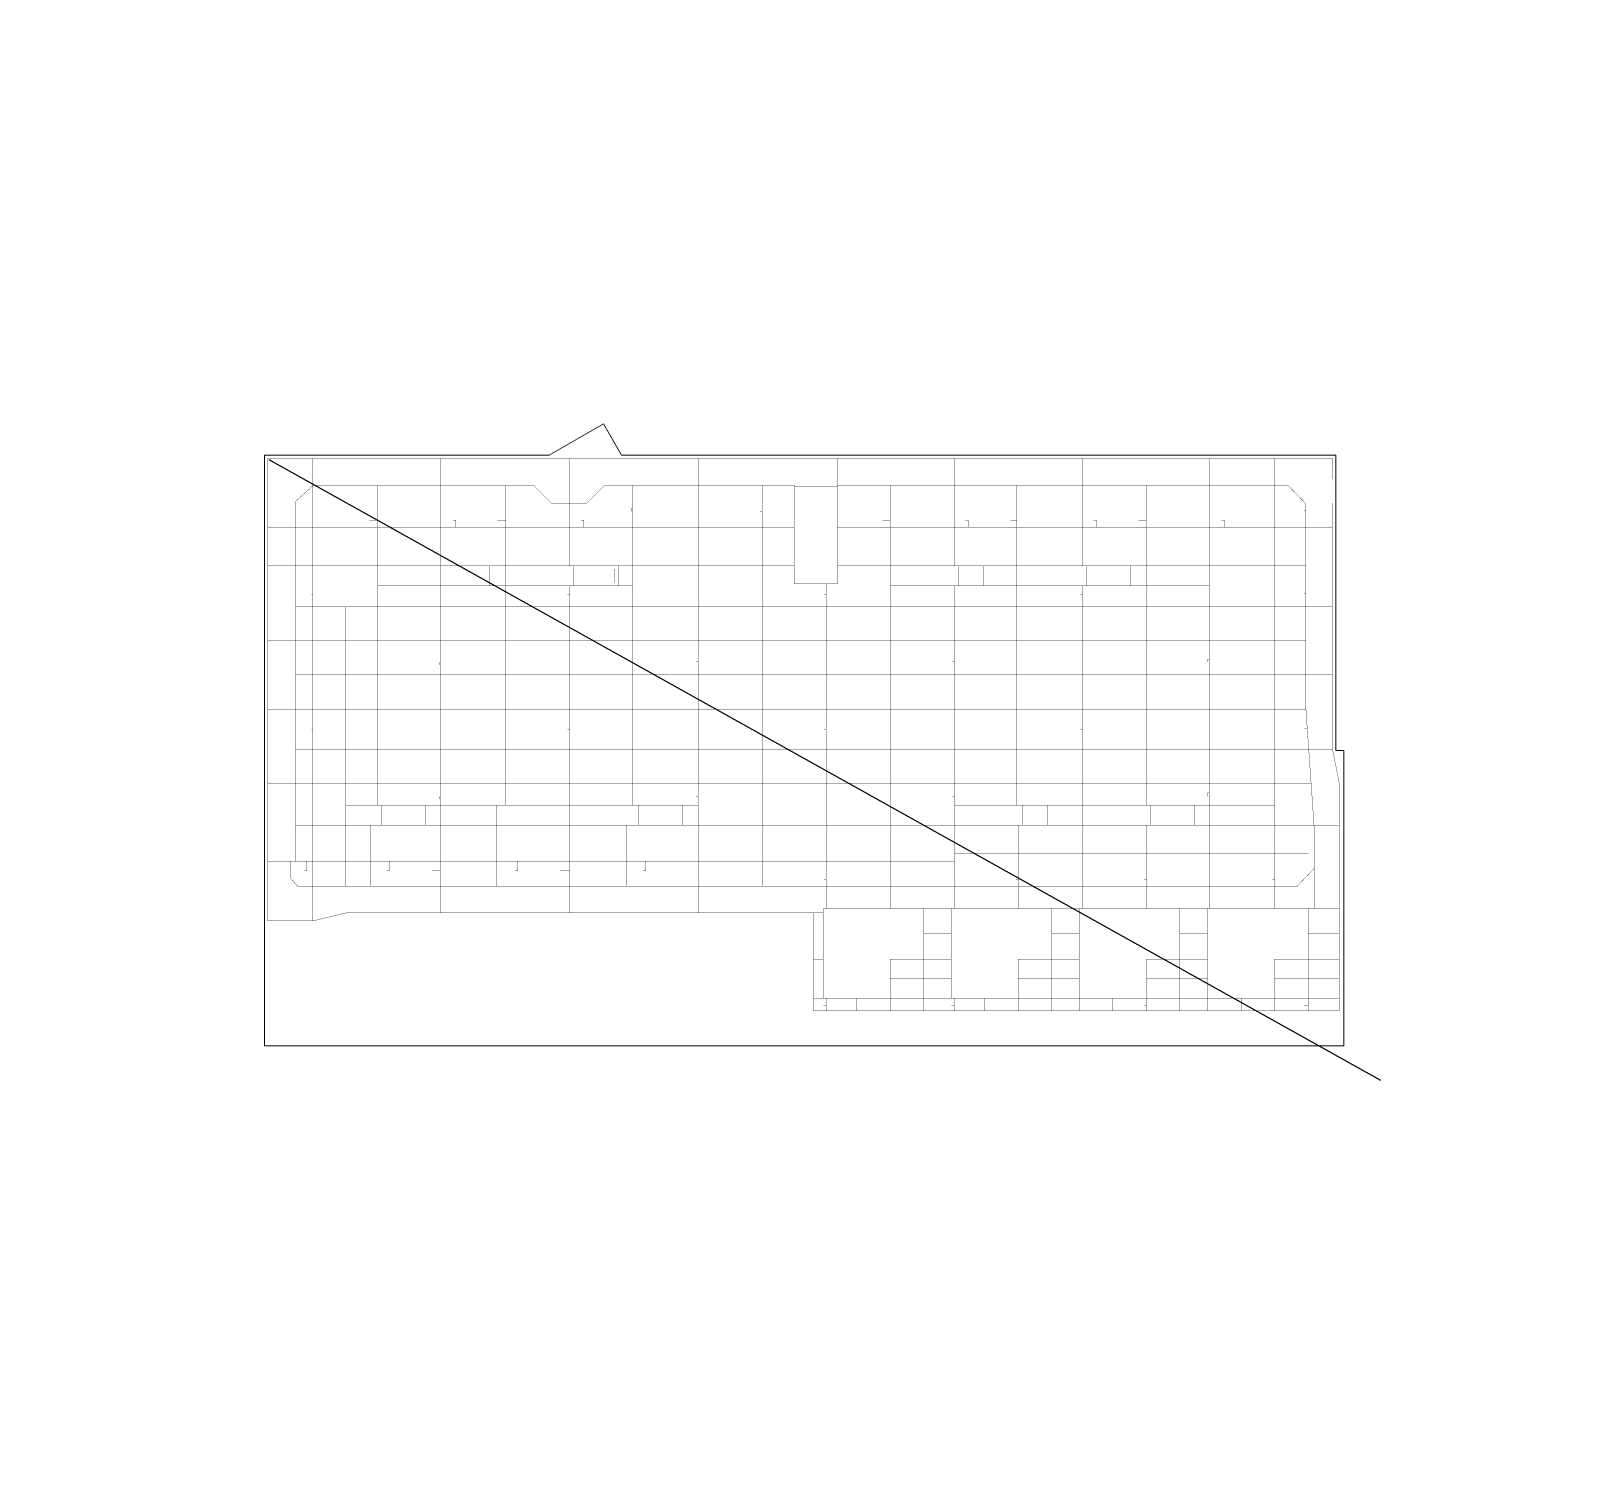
# Model space of a CAD drawing. Header units: millimetres. Extents: x -422 to 59, y -123 to 328.
import ezdxf

# ---------------------------------------------------------------- set-up
doc = ezdxf.new("R2010")
doc.units = ezdxf.units.MM
doc.header["$LTSCALE"] = 10
doc.layers.add('AALYN00L', color=7, linetype='Continuous', lineweight=9)
for name, color, linetype in [('Stationsvlek', 6, 'Continuous'), ('WKAAR40L', 170, 'Continuous'), ('WKAAR40R', 30, 'Continuous')]:
    doc.layers.add(name, color=color, linetype=linetype)
doc.linetypes.add('FENCELINE1', pattern='A,6.35,-2.54,[133,ltypeshp.shx,S=2.54,R=0,X=-2.54,Y=0],-2.54,25.4', length=36.83)

# ---------------------------------------------------------------- blocks, each defined once
blk = doc.blocks.new('A$C83499aa2')
at = {"layer": 'Stationsvlek', "color": 0, "linetype": 'FENCELINE1', "lineweight": -2, "ltscale": 0.01}
blk.add_lwpolyline([(-127554, 180538), (-126238, 160994), (-165409, 81211), (0, 0), (148521, 302507), (65816, 343112), (64715, 340868), (-17990, 381474), (-116270, 181298)], close=True, dxfattribs=at)
at = {"layer": 'Stationsvlek', "extrusion": (-0.440715, -0.897647, 0), "const_width": 125}
for points, elevation in [([(-184270, 0), (-184270, -2000)], -334500), ([(-92135, 0), (-92135, -2000)], -337000), ([(-92135, 0), (-92135, -2000)], -334500), ([(-12540, 0), (-12540, -2000)], -337000), ([(-7540, 0), (-7540, -2000)], -337000), ([(-2540, 0), (-2540, -2000)], -337000), ([(0, 0), (0, -2000)], -332500), ([(0, 0), (0, -2000)], -337000), ([(0, 0), (0, -2000)], -327500), ([(0, 0), (0, -2000)], -322500), ([(0, 0), (0, -2000)], -317500), ([(0, 0), (0, -2000)], -312500), ([(0, 0), (0, -2000)], -307500), ([(0, 0), (0, -2000)], -302500), ([(0, 0), (0, -2000)], -297500), ([(0, 0), (0, -2000)], -292500), ([(0, 0), (0, -2000)], -287500), ([(0, 0), (0, -2000)], -282500), ([(0, 0), (0, -2000)], -277500), ([(0, 0), (0, -2000)], -272500), ([(0, 0), (0, -2000)], -262500), ([(0, 0), (0, -2000)], -267500), ([(0, 0), (0, -2000)], -257500), ([(0, 0), (0, -2000)], -252500), ([(0, 0), (0, -2000)], -247500), ([(0, 0), (0, -2000)], -242500), ([(0, 0), (0, -2000)], -237500), ([(0, 0), (0, -2000)], -232500), ([(0, 0), (0, -2000)], -227500), ([(0, 0), (0, -2000)], -222500), ([(0, 0), (0, -2000)], -217500), ([(0, 0), (0, -2000)], -212500), ([(0, 0), (0, -2000)], -207500), ([(-194065, 0), (-194065, -2000)], -105845), ([(-193400, 0), (-193400, -2000)], -104694), ([(-191914, 0), (-191914, -2000)], -107087), ([(-187584, 0), (-187584, -2000)], -109587), ([(-184270, 0), (-184270, -2000)], -111500), ([(0, 0), (0, -2000)], -202500), ([(0, 0), (0, -2000)], -197500), ([(-189088, 0), (-189088, -2000)], -97224), ([(0, 0), (0, -2000)], -187500), ([(0, 0), (0, -2000)], -192500), ([(-186613, 0), (-186613, -2000)], -92938), ([(0, 0), (0, -2000)], -182500), ([(-184270, 0), (-184270, -2000)], -88881), ([(0, 0), (0, -2000)], -177500), ([(0, 0), (0, -2000)], -172500), ([(0, 0), (0, -2000)], -167500), ([(0, 0), (0, -2000)], -162500), ([(0, 0), (0, -2000)], -157500), ([(0, 0), (0, -2000)], -152500), ([(0, 0), (0, -2000)], -147500), ([(0, 0), (0, -2000)], -142500), ([(0, 0), (0, -2000)], -137500), ([(0, 0), (0, -2000)], -132500), ([(0, 0), (0, -2000)], -127500), ([(0, 0), (0, -2000)], -122500), ([(0, 0), (0, -2000)], -112500), ([(0, 0), (0, -2000)], -117500), ([(0, 0), (0, -2000)], -107500), ([(0, 0), (0, -2000)], -102500), ([(0, 0), (0, -2000)], -97500), ([(0, 0), (0, -2000)], -92500), ([(-184270, 0), (-184270, -2000)], 0), ([(0, 0), (0, -2000)], -87500), ([(0, 0), (0, -2000)], -82500), ([(0, 0), (0, -2000)], -77500), ([(0, 0), (0, -2000)], -72500), ([(0, 0), (0, -2000)], -67500), ([(0, 0), (0, -2000)], -62500), ([(0, 0), (0, -2000)], -57500), ([(0, 0), (0, -2000)], -52500), ([(0, 0), (0, -2000)], -47500), ([(0, 0), (0, -2000)], -37500), ([(0, 0), (0, -2000)], -42500), ([(0, 0), (0, -2000)], -32500), ([(0, 0), (0, -2000)], -27500), ([(0, 0), (0, -2000)], -22500), ([(-41730, 0), (-41730, -2000)], 0), ([(-36730, 0), (-36730, -2000)], 0), ([(0, 0), (0, -2000)], -17500), ([(-31730, 0), (-31730, -2000)], 0), ([(-26730, 0), (-26730, -2000)], 0), ([(0, 0), (0, -2000)], -12500), ([(-21730, 0), (-21730, -2000)], 0), ([(-16730, 0), (-16730, -2000)], 0), ([(-11730, 0), (-11730, -2000)], 0), ([(0, 0), (0, -2000)], -7500), ([(-6730, 0), (-6730, -2000)], 0), ([(-1730, 0), (-1730, -2000)], 0), ([(0, 0), (0, -2000)], 0), ([(0, 0), (0, -2000)], -2500)]:
    blk.add_lwpolyline(points, dxfattribs=dict(at, elevation=elevation))
blk = doc.blocks.new('A$C5a98587a')
at = {"layer": 'WKAAR40L', "const_width": 0.1}
for points in [[(101.38, 65.48), (101.38, -34.19)], [(121.88, 65.48), (121.88, -59.53)], [(141.88, 65.48), (141.88, -59.53)], [(101.05, 57.34), (101.05, 58.42), (101.38, 58.42)], [(19.35, 54.69), (20.23, 54.69), (21.88, 54.69)], [(21.88, 54.69), (21.88, -34.19)], [(45.35, 54.7), (46.23, 54.7), (46.23, 52.5)], [(59.35, 54.69), (60.23, 54.69), (61.88, 54.69)], [(61.88, 54.69), (61.88, -34.19)], [(85.35, 54.7), (86.23, 54.7), (86.23, 52.5)], [(141.15, 57.34), (141.88, 57.34)], [(179.35, 54.69), (180.23, 54.69), (181.88, 54.69)], [(181.88, 54.69), (181.88, -66.43)], [(205.35, 54.7), (206.23, 54.7), (206.23, 52.5)], [(219.35, 54.69), (220.23, 54.69), (221.38, 54.69)], [(221.38, 54.69), (221.38, -34.19)], [(245.35, 54.7), (246.23, 54.7), (246.23, 52.5)], [(259.35, 54.69), (260.23, 54.69), (261.88, 54.69)], [(261.88, 54.69), (261.88, -34.19)], [(285.35, 54.7), (286.23, 54.7), (286.23, 52.5)], [(21.88, 52.5), (141.88, 52.5)], [(41.38, 52.5), (41.38, -59.53)], [(81.63, 52.5), (81.63, 40.45)], [(181.88, 52.5), (286.23, 52.5)], [(201.88, 52.5), (201.88, 40.45)], [(241.88, 52.5), (241.88, 40.45)], [(281.38, 52.5), (281.38, -66.43)], [(21.88, 40.45), (141.88, 40.45)], [(49, 40.45), (49, 34.17)], [(56.88, 40.45), (56.88, 34.17)], [(83.12, 40.45), (83.12, 34.17)], [(96.88, 40.45), (96.88, 34.17)], [(181.88, 40.45), (281.38, 40.45)], [(203.12, 40.45), (203.12, 34.17)], [(211.01, 40.45), (211.01, 34.17)], [(243.12, 40.45), (243.12, 34.17)], [(256.88, 40.45), (256.88, 34.17)], [(21.88, 34.17), (101.38, 34.17)], [(81.88, 34.17), (81.88, -59.53)], [(181.88, 34.17), (281.38, 34.17)], [(201.88, 34.17), (201.88, -66.43)], [(241.88, 34.17), (241.88, -66.43)], [(1.1, 31.5), (1.63, 31.5)], [(1.63, 31.5), (1.63, -59.53)], [(81.1, 31.5), (81.88, 31.5)], [(161.08, 31.47), (161.88, 31.47)], [(161.88, 31.47), (161.88, -66.43)], [(241.1, 31.5), (241.88, 31.5)], [(-3.85, 27.67), (301.88, 27.67)], [(11.88, 27.67), (11.88, -59.53)], [(301.88, 27.67), (301.88, -66.43)], [(-3.85, 17.17), (301.88, 17.17)], [(41.05, 10.5), (41.05, 9.82), (41.38, 9.82)], [(121.15, 10.5), (121.88, 10.5)], [(201.1, 10.57), (201.88, 10.57)], [(281.05, 10.5), (281.05, 11.32), (281.38, 11.32)], [(-3.85, 6.67), (301.88, 6.67)], [(-3.85, -4.33), (301.88, -4.33)], [(1.1, -10.5), (1.63, -10.5)], [(81.1, -10.5), (81.88, -10.5)], [(161.05, -10.5), (161.88, -10.5)], [(241.1, -10.5), (241.88, -10.5)], [(-3.85, -16.83), (301.88, -16.83)], [(-3.85, -27.33), (301.88, -27.33)], [(41.05, -31.5), (41.05, -32.18), (41.38, -32.18)], [(121.15, -31.5), (121.88, -31.5)], [(201.1, -31.5), (201.88, -31.5)], [(281.05, -31.5), (281.05, -30.42), (281.38, -30.42)], [(11.88, -34.19), (121.88, -34.19)], [(23.12, -34.19), (23.12, -40.47)], [(36.88, -34.19), (36.88, -40.47)], [(58.88, -34.19), (58.88, -59.53)], [(103.12, -34.19), (103.12, -40.47)], [(116.88, -34.19), (116.88, -40.47)], [(201.88, -34.19), (301.88, -34.19)], [(223.12, -34.19), (223.12, -40.47)], [(231, -34.19), (231, -40.47)], [(263.12, -34.19), (263.12, -40.47)], [(276.88, -34.19), (276.88, -40.47)], [(-3.85, -40.47), (301.88, -40.47)], [(19.48, -40.47), (19.48, -59.53)], [(99.48, -40.47), (99.48, -59.53)], [(221.88, -40.47), (221.88, -66.43)], [(261.88, -40.47), (261.88, -66.43)], [(-1.3, -54.7), (-0.42, -54.7), (-0.42, -51.73)], [(-0.42, -51.73), (201.88, -51.73)], [(24.7, -54.7), (25.58, -54.7), (25.58, -51.73)], [(64.7, -54.7), (65.58, -54.7), (65.58, -51.73)], [(104.7, -54.7), (105.58, -54.7), (105.58, -51.73)], [(201.88, -49.23), (301.88, -49.23)], [(38.7, -54.7), (39.58, -54.7), (41.38, -54.7)], [(78.7, -54.7), (79.58, -54.7), (81.88, -54.7)], [(161.05, -57.33), (161.88, -57.33)], [(221.1, -57.33), (221.88, -57.33)], [(261.1, -57.33), (261.88, -57.33)], [(301.1, -57.33), (301.88, -57.33)], [(161.88, -59.53), (301.88, -59.53)], [(312.3, -66.43), (160.88, -66.43)], [(160.88, -66.43), (160.88, -94.45), (181.84, -94.45), (181.84, -82.28), (192.3, -82.28), (192.3, -66.43)], [(200.88, -66.43), (200.88, -94.45), (221.84, -94.45), (221.84, -82.28), (232.3, -82.28), (232.3, -66.43)], [(240.88, -66.43), (240.88, -94.45), (261.84, -94.45), (261.84, -82.28), (272.3, -82.28), (272.3, -66.43)], [(280.88, -66.43), (280.88, -94.45), (301.84, -94.45), (301.84, -82.28), (312.3, -82.28), (312.3, -66.43)], [(192.3, -74.36), (200.88, -74.36)], [(232.3, -74.36), (240.88, -74.36)], [(272.3, -74.36), (280.88, -74.36)], [(192.3, -82.28), (192.3, -94.45)], [(192.3, -82.28), (200.88, -82.28)], [(232.3, -82.28), (240.88, -82.28)], [(232.3, -82.28), (232.3, -94.45)], [(272.3, -82.28), (280.88, -82.28)], [(272.3, -82.28), (272.3, -94.45)], [(312.3, -82.28), (322.05, -82.28)], [(312.3, -94.45), (312.3, -82.28)], [(181.84, -88.28), (200.88, -88.28)], [(221.84, -88.28), (240.88, -88.28)], [(261.84, -88.28), (280.88, -88.28)], [(301.84, -88.28), (322.05, -88.28)], [(200.88, -94.45), (181.84, -94.45)], [(240.88, -94.45), (221.84, -94.45)], [(280.88, -94.45), (261.84, -94.45)], [(301.84, -94.45), (312.3, -94.45)]]:
    blk.add_lwpolyline(points, dxfattribs=at)
at = {"layer": 'WKAAR40L', "extrusion": (1, 1.70516e-10, 0), "const_width": 0.1}
for points, elevation in [([(58.42, 0), (58.42, -10)], 101.38), ([(31.47, 0), (31.47, -10)], 161.88), ([(-10.5, 0), (-10.5, -10)], 161.88), ([(-30.42, 0), (-30.42, -10)], 281.38)]:
    blk.add_lwpolyline(points, dxfattribs=dict(at, elevation=elevation))
at = {"layer": 'WKAAR40L', "extrusion": (-1, 4.87891e-16, 0), "const_width": 0.1}
for points, elevation in [([(-54.69, 0), (-54.69, -10)], -20.23), ([(-54.7, 0), (-54.7, -10)], -46.23), ([(-54.69, 0), (-54.69, -10)], -60.23), ([(-54.7, 0), (-54.7, -10)], -86.23), ([(-57.34, 0), (-57.34, -10)], -141.88), ([(-54.69, 0), (-54.69, -10)], -180.23), ([(-54.7, 0), (-54.7, -10)], -206.23), ([(-54.69, 0), (-54.69, -10)], -220.23), ([(-54.7, 0), (-54.7, -10)], -246.23), ([(-54.69, 0), (-54.69, -10)], -260.23), ([(-54.7, 0), (-54.7, -10)], -286.23), ([(-40.45, 0), (-40.45, -10)], -96.88), ([(-40.45, 0), (-40.45, -10)], -256.88), ([(-34.17, 0), (-34.17, -10)], -56.88), ([(-34.17, 0), (-34.17, -10)], -203.12), ([(-31.5, 0), (-31.5, -10)], -1.63), ([(-31.5, 0), (-31.5, -10)], -81.88), ([(-31.5, 0), (-31.5, -10)], -241.88), ([(-10.5, 0), (-10.5, -10)], -121.88), ([(-10.57, 0), (-10.57, -10)], -201.88), ([(-6.67, 0), (-6.67, -10)], -301.88), ([(10.5, 0), (10.5, -10)], -1.63), ([(10.5, 0), (10.5, -10)], -81.88), ([(10.5, 0), (10.5, -10)], -241.88), ([(27.33, 0), (27.33, -10)], -301.88), ([(31.5, 0), (31.5, -10)], -121.88), ([(31.5, 0), (31.5, -10)], -201.88), ([(34.19, 0), (34.19, -10)], -103.12), ([(34.19, 0), (34.19, -10)], -223.12), ([(40.47, 0), (40.47, -10)], -23.12), ([(40.47, 0), (40.47, -10)], -263.12), ([(54.7, 0), (54.7, -10)], 0.42), ([(54.7, 0), (54.7, -10)], -25.58), ([(54.7, 0), (54.7, -10)], -39.58), ([(54.7, 0), (54.7, -10)], -65.58), ([(54.7, 0), (54.7, -10)], -79.58), ([(54.7, 0), (54.7, -10)], -105.58), ([(57.33, 0), (57.33, -10)], -161.88), ([(57.33, 0), (57.33, -10)], -221.88), ([(57.33, 0), (57.33, -10)], -261.88), ([(57.33, 0), (57.33, -10)], -301.88), ([(66.43, 0), (66.43, -10)], -201.88), ([(66.43, 0), (66.43, -10)], -241.88), ([(66.43, 0), (66.43, -10)], -281.38), ([(66.43, 0), (66.43, -10)], -312.3), ([(82.28, 0), (82.28, -10)], -181.84), ([(82.28, 0), (82.28, -10)], -192.3), ([(82.28, 0), (82.28, -10)], -221.84), ([(82.28, 0), (82.28, -10)], -232.3), ([(82.28, 0), (82.28, -10)], -261.84), ([(82.28, 0), (82.28, -10)], -272.3), ([(82.28, 0), (82.28, -10)], -301.84), ([(82.28, 0), (82.28, -10)], -312.3)]:
    blk.add_lwpolyline(points, dxfattribs=dict(at, elevation=elevation))
at = {"layer": 'WKAAR40L', "extrusion": (1.6263e-16, 1, 0), "const_width": 0.1, "elevation": 40.45}
blk.add_lwpolyline([(-21.88, 0), (-21.88, -10)], dxfattribs=at)
at = {"layer": 'WKAAR40L', "extrusion": (1, 8.79307e-11, 0), "const_width": 0.1, "elevation": 41.38}
for points in [[(9.82, 0), (9.82, -10)], [(-32.18, 0), (-32.18, -10)]]:
    blk.add_lwpolyline(points, dxfattribs=at)
at = {"layer": 'WKAAR40L', "extrusion": (1, 3.48375e-11, 0), "const_width": 0.1, "elevation": 281.38}
blk.add_lwpolyline([(11.32, 0), (11.32, -10)], dxfattribs=at)
blk = doc.blocks.new('A$C30e373f0')
at = {"layer": 'WKAAR40R', "const_width": 0.1}
blk.add_lwpolyline([(-12.4, -70.33), (1.63, -70.33), (11.88, -67.83), (157.88, -67.83), (157.88, -98.42), (322.05, -98.42), (322.05, -27.33), (319.93, -16.83), (319.98, 73.95), (-12.4, 73.95)], close=True, dxfattribs=at)
for points in [[(1.63, 73.95), (1.63, 31.5)], [(41.38, 73.95), (41.38, 52.5)], [(81.63, 73.95), (81.63, 52.5)], [(121.88, 73.95), (121.88, 65.48)], [(165.38, 73.95), (165.38, 65.48)], [(201.88, 73.95), (201.88, 52.5)], [(241.88, 73.95), (241.88, 52.5)], [(281.38, 73.95), (281.38, 52.5)], [(301.88, 73.95), (301.88, 27.67)], [(301.88, -59.53), (308.9, -59.53), (314.15, -53.98), (314.15, -40.47), (312.5, -16.83), (312.04, -10.33), (311.63, -4.33), (311.63, 59.77), (306.13, 65.48), (165.38, 65.48), (165.38, 65.28), (151.88, 65.3), (151.88, 65.48), (92.63, 65.48), (87.13, 59.98), (76.13, 59.98), (70.63, 65.48), (1.63, 65.48), (-3.85, 60.5), (-3.85, -51.73), (-5.35, -51.73), (-5.35, -56.98), (-3.12, -59.53), (161.88, -59.53)], [(21.88, 65.48), (21.88, 54.69)], [(61.88, 65.48), (61.88, 54.69)], [(151.88, 65.3), (151.88, 34.84), (165.38, 34.84), (165.38, 65.28)], [(181.88, 65.48), (181.88, 54.69)], [(221.38, 65.48), (221.38, 54.69)], [(261.88, 65.48), (261.88, 54.69)], [(311.63, 57.57), (310.96, 57.57)], [(-12.4, 52.5), (21.88, 52.5)], [(151.88, 52.5), (141.88, 52.5)], [(181.88, 52.5), (165.38, 52.5)], [(286.23, 52.5), (319.96, 52.5)], [(-12.4, 40.45), (21.88, 40.45)], [(151.88, 40.45), (141.88, 40.45)], [(181.88, 40.45), (165.38, 40.45)], [(281.38, 40.45), (311.63, 40.45)], [(161.88, 31.47), (161.88, 34.84)], [(311.63, 31.77), (310.96, 31.77)], [(301.88, 27.67), (319.95, 27.67)], [(-12.4, 17.17), (-3.85, 17.17)], [(301.88, 17.17), (311.63, 17.16)], [(301.88, 6.67), (319.94, 6.66)], [(-12.4, -4.33), (-3.85, -4.33)], [(301.88, -4.33), (311.63, -4.34)], [(311.12, -10.33), (312.04, -10.33)], [(301.88, -16.83), (319.93, -16.83)], [(-12.4, -27.33), (-3.85, -27.33)], [(301.88, -27.33), (313.23, -27.34)], [(301.88, -40.47), (322.05, -40.47)], [(-12.4, -51.73), (-5.35, -51.73)], [(-3.85, -51.73), (-0.42, -51.73)], [(301.88, -49.23), (314.15, -49.25)], [(314.15, -53.98), (314.15, -66.43), (322.05, -66.43)], [(1.63, -59.53), (1.63, -70.33)], [(41.38, -59.53), (41.38, -67.83)], [(81.88, -59.53), (81.88, -67.83)], [(121.88, -59.53), (121.88, -67.83)], [(312.3, -66.43), (314.15, -66.43)], [(157.88, -67.83), (160.88, -67.83)], [(322.05, -74.36), (312.3, -74.36)], [(157.88, -82.28), (160.88, -82.28)], [(157.88, -94.45), (160.88, -94.45)], [(160.98, -96.69), (161.86, -96.69), (161.86, -94.45)], [(171.36, -94.45), (171.36, -98.42)], [(181.84, -94.45), (181.84, -98.42)], [(192.3, -94.45), (192.3, -98.42)], [(200.98, -96.69), (201.86, -96.69), (201.86, -94.45)], [(211.36, -94.45), (211.36, -98.42)], [(221.84, -94.45), (221.84, -98.42)], [(232.3, -94.45), (232.3, -98.42)], [(240.88, -94.45), (240.88, -98.42)], [(251.36, -94.45), (251.36, -98.42)], [(260.96, -96.69), (261.84, -96.69), (261.84, -94.45)], [(272.3, -94.45), (272.3, -98.42)], [(280.88, -94.45), (280.88, -98.42)], [(291.36, -94.45), (291.36, -98.42)], [(301.84, -94.45), (301.84, -98.42)], [(312.3, -96.69), (312.3, -94.45)], [(322.05, -94.45), (312.3, -94.45)], [(161.86, -96.69), (161.86, -98.42)], [(201.86, -96.69), (201.86, -98.42)], [(261.84, -96.69), (261.84, -98.42)], [(311.02, -96.69), (312.3, -96.69), (312.3, -98.42)]]:
    blk.add_lwpolyline(points, dxfattribs=at)
at = {"layer": 'WKAAR40R', "extrusion": (-1, -6.62281e-11, 0), "const_width": 0.1}
for points, elevation in [([(-65.48, 0), (-65.48, -10)], -1.63), ([(-65.48, 0), (-65.48, -10)], -41.38), ([(-65.48, 0), (-65.48, -10)], -70.63), ([(-65.48, 0), (-65.48, -10)], -121.88), ([(-65.48, 0), (-65.48, -10)], -165.38), ([(-65.48, 0), (-65.48, -10)], -201.88), ([(-65.48, 0), (-65.48, -10)], -241.88), ([(-65.48, 0), (-65.48, -10)], -281.38), ([(-57.57, 0), (-57.57, -10)], -311.63), ([(-17.17, 0), (-17.17, -10)], 3.85), ([(40.47, 0), (40.47, -10)], 3.85), ([(40.47, 0), (40.47, -10)], -314.15), ([(82.28, 0), (82.28, -10)], -157.88), ([(96.69, 0), (96.69, -10)], -161.86), ([(96.69, 0), (96.69, -10)], -201.86), ([(98.42, 0), (98.42, -10)], -221.84), ([(98.42, 0), (98.42, -10)], -240.88), ([(96.69, 0), (96.69, -10)], -261.84), ([(98.42, 0), (98.42, -10)], -291.36), ([(96.69, 0), (96.69, -10)], -311.66)]:
    blk.add_lwpolyline(points, dxfattribs=dict(at, elevation=elevation))
at = {"layer": 'WKAAR40R', "extrusion": (-6.62278e-11, 1, 0), "const_width": 0.1, "elevation": 31.77}
blk.add_lwpolyline([(-311.63, 0), (-311.63, -10)], dxfattribs=at)
at = {"layer": 'WKAAR40R', "extrusion": (-6.62283e-11, 1, 0), "const_width": 0.1, "elevation": -10.33}
blk.add_lwpolyline([(-312.04, 0), (-312.04, -10)], dxfattribs=at)

msp = doc.modelspace()

# ---------------------------------------------------------------- linework, layer by layer
at = {"const_width": 0.005}
for points in [[(-182.18, 184.41), (-170.68, 184.41), (-170.68, 155.96), (-182.18, 155.96)], [(-285.05, 159.58), (-279.18, 159.58), (-279.18, 155.28), (-285.05, 155.28)], [(-250.93, 159.58), (-239.18, 159.58), (-239.18, 155.28), (-250.93, 155.28)], [(-130.92, 159.58), (-125.05, 159.58), (-125.05, 155.28), (-130.92, 155.28)], [(-90.93, 159.58), (-79.19, 159.58), (-79.19, 155.28), (-90.93, 155.28)], [(-310.93, 84.92), (-299.19, 84.92), (-299.19, 80.63), (-310.93, 80.63)], [(-230.93, 84.92), (-219.18, 84.92), (-219.18, 80.63), (-230.93, 80.63)], [(-110.91, 84.92), (-105.05, 84.92), (-105.05, 80.63), (-110.91, 80.63)], [(-70.93, 84.92), (-59.18, 84.92), (-59.18, 80.63), (-70.93, 80.63)], [(-173.18, 52.67), (-143.76, 52.67), (-143.76, 38.84), (-154.22, 38.84), (-154.22, 26.67), (-173.18, 26.67)], [(-133.18, 52.67), (-103.76, 52.67), (-103.76, 38.84), (-114.22, 38.84), (-114.22, 26.67), (-133.18, 26.67)], [(-93.18, 52.67), (-63.76, 52.67), (-63.76, 38.84), (-74.22, 38.84), (-74.22, 26.67), (-93.18, 26.67)], [(-53.18, 52.67), (-23.76, 52.67), (-23.76, 38.84), (-34.22, 38.84), (-34.22, 26.67), (-53.18, 26.67)]]:
    msp.add_lwpolyline(points, close=True, dxfattribs=at)
at = {"layer": 'Defpoints'}
msp.add_line((0, 0), (-347.11, 193.67), dxfattribs=at)

# ---------------------------------------------------------------- block references
at = {"layer": 'AALYN00L', "lineweight": 13, "xscale": 0.001, "yscale": 0.001, "zscale": 0.001, "rotation": 296.1495371394063}
msp.add_blockref('A$C83499aa2', (-348.56, 10.85), dxfattribs=at)
at = {"layer": 'WKAAR40L'}
msp.add_blockref('A$C5a98587a', (-335.06, 120.12), dxfattribs=at)
at = {"layer": 'WKAAR40R', "rotation": 359.9999999962054}
msp.add_blockref('A$C30e373f0', (-335.06, 120.12), dxfattribs=at)

doc.saveas('drawing.dxf')
